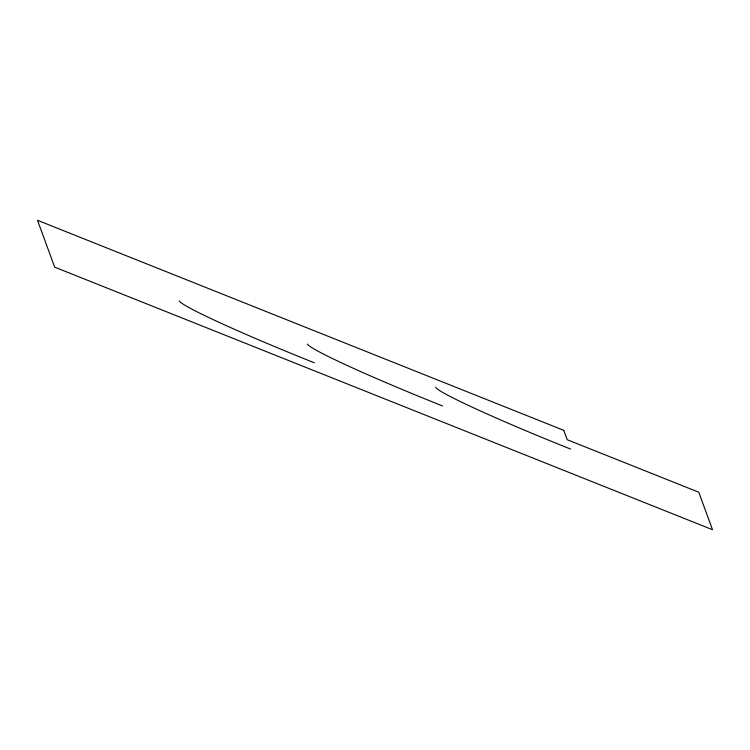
<?xml version="1.0" encoding="UTF-8"?>
<svg xmlns="http://www.w3.org/2000/svg" width="750" height="750" viewBox="0 0 750 750"><rect width="100%" height="100%" fill="white"/><g stroke="black" fill="none" stroke-linecap="round" stroke-linejoin="round"><path stroke-width="1.12" d="M570.637 449.081A141.816 7.425 21.9 0 1 435.637 387.197M442.5 405.938A141.816 7.425 21.9 0 1 307.5 344.062M314.363 362.803A141.816 7.425 21.9 0 1 179.362 300.919M563.766 430.341L37.5 220.294L54.666 267.141L712.5 529.706L698.766 492.225L567.197 439.716L563.766 430.341"/></g></svg>
